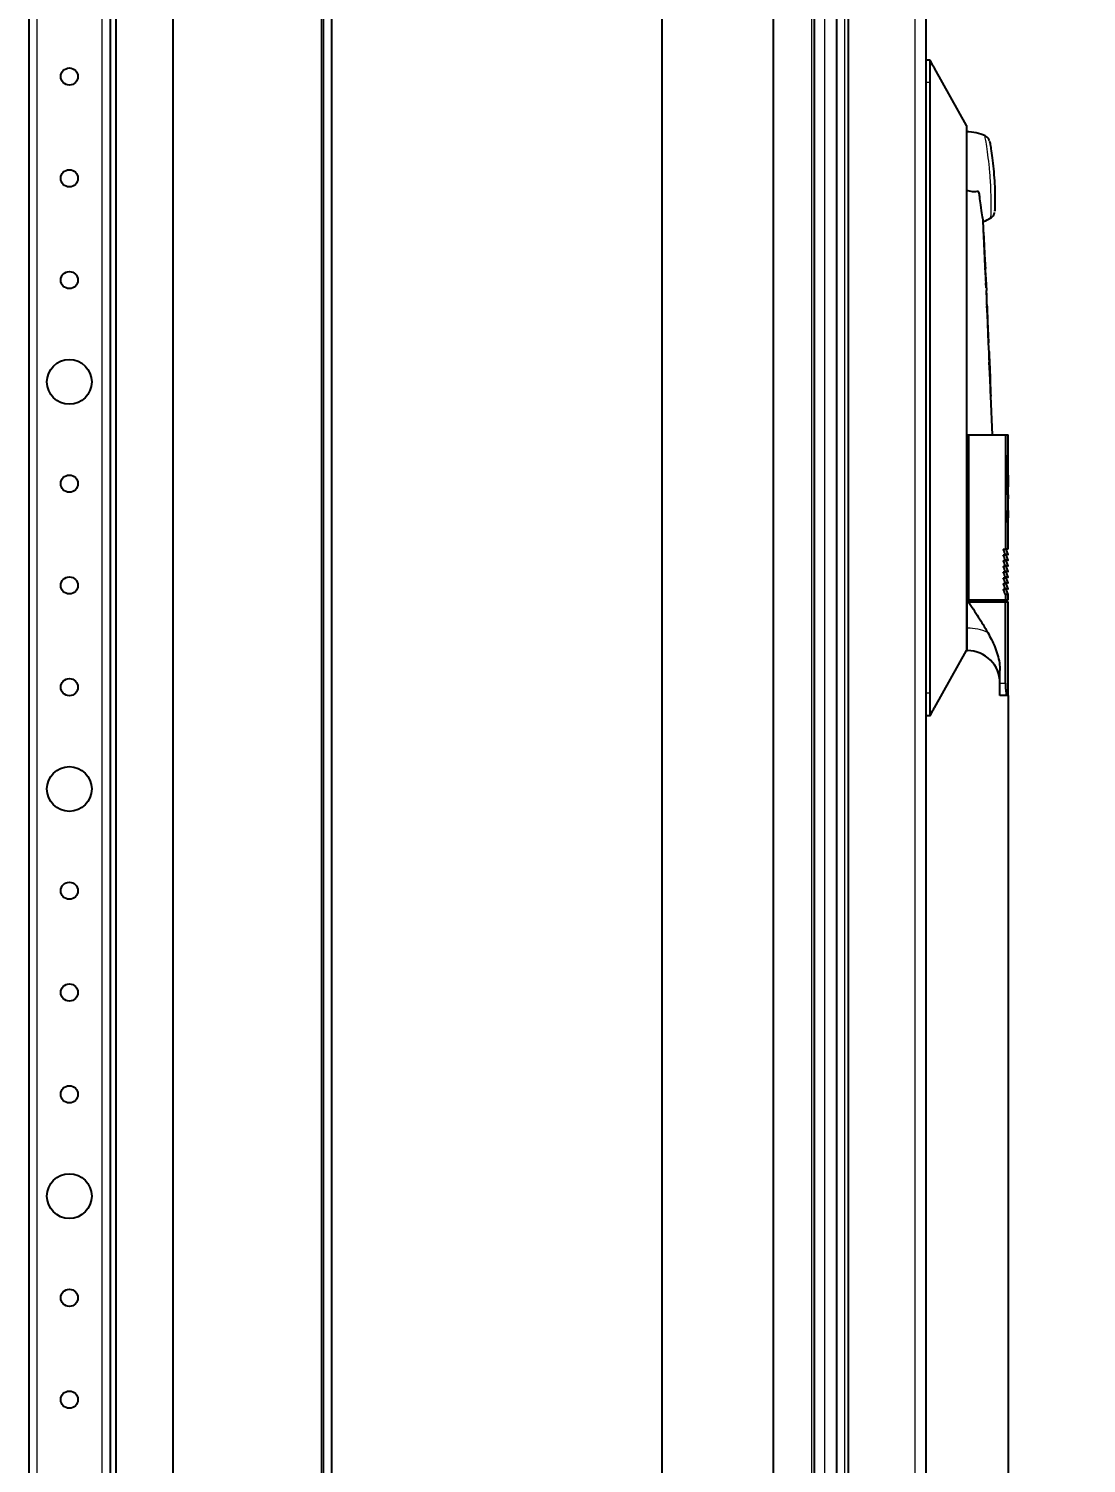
# Model space of a CAD drawing. Header units: millimetres. Extents: x -834 to 1639, y -465 to 1013.
# Drawn here: x 185.8 to 445.8, y -13.3 to 339.1 of the extents above; entities that cross this region are included whole.
import ezdxf

# ---------------------------------------------------------------- set-up
doc = ezdxf.new("R2010")
doc.units = ezdxf.units.MM
doc.linetypes.add('SLD-Сплошная', pattern=[0])
doc.layers.add('FORMAT', color=7, linetype='SLD-Сплошная')
doc.styles.add('SLDTEXTSTYLE0', font='GOTHICI.TTF', dxfattribs={"width": 0.913})
doc.styles.add('SLDTEXTSTYLE1', font='GOTHIC.TTF', dxfattribs={"width": 0.913})
doc.dimstyles.new('SLDDIMSTYLE1', dxfattribs={"dimtxt": 20, "dimasz": 10, "dimexe": 0, "dimexo": 0.0625, "dimgap": 5, "dimtad": 2, "dimdec": 1, "dimrnd": 1e-09, "dimzin": 12, "dimdsep": 46, "dimtxsty": 'SLDTEXTSTYLE0', "dimsah": 1, "dimcen": 0.09, "dimadec": 0, "dimazin": 3, "dimtfac": 1, "dimtmove": 0, "dimatfit": 0, "dimfxl": 0, "dimfrac": 2, "dimtolj": 1, "dimtzin": 12, "dimarcsym": 0})

# ---------------------------------------------------------------- blocks, each defined once
blk = doc.blocks.new('_D_5')
at = {"layer": 'FORMAT'}
for p, q in [((341.45, 694.28), (341.45, -365.15)), ((426.53, 175.34), (426.53, -365.15)), ((341.45, -364.15), (322.22, -364.15)), ((426.53, -364.15), (341.45, -364.15)), ((426.53, -364.15), (445.76, -364.15))]:
    blk.add_line(p, q, dxfattribs=at)
for points in [[(341.45, -364.15), (331.45, -362.61), (331.45, -365.69)], [(426.53, -364.15), (436.53, -365.69), (436.53, -362.61)]]:
    blk.add_solid(points, dxfattribs=at)
at = {"layer": 'FORMAT', "insert": (358.13, -338.6), "char_height": 20, "attachment_point": 1, "style": 'SLDTEXTSTYLE1'}
blk.add_mtext('85,1', dxfattribs=at)

msp = doc.modelspace()

# ---------------------------------------------------------------- linework, layer by layer
at = {"color": 7, "linetype": 'SLD-Сплошная', "lineweight": 25}
for p, q in [((258.28, -225.15), (258.28, 729.85)), ((260.28, -225.15), (260.28, 729.85)), ((387.32, -225.15), (387.32, 729.85)), ((406.32, 727.25), (406.32, -222.55)), ((207.28, -193.65), (207.28, 698.35)), ((378.82, 691.25), (378.82, -159.91)), ((185.78, 669.85), (185.78, -165.15)), ((205.78, 669.85), (205.78, -165.15)), ((368.82, 648.97), (368.82, -144.26)), ((221.28, -75.65), (221.28, 580.35)), ((384.32, 580.35), (384.32, -75.65)), ((407.32, 331.35), (406.32, 331.35)), ((416.32, 315.35), (408.4, 329.44)), ((407.32, 325.85), (407.32, 175.85)), ((416.32, 315.35), (416.32, 309.88)), ((416.32, 309.88), (416.32, 302.35)), ((416.32, 302.35), (416.32, 199.35)), ((416.32, 299.35), (416.34, 299.35)), ((423.26, 294.29), (423.27, 294.48)), ((420.84, 282.68), (420.44, 291.87)), ((420.55, 288.65), (420.51, 289.03)), ((420.56, 288.65), (420.52, 289.03)), ((420.52, 289.03), (420.64, 285.87)), ((420.57, 288.36), (420.55, 288.65)), ((420.56, 288.65), (420.55, 288.65)), ((420.58, 288.36), (420.56, 288.65)), ((420.58, 288.36), (420.57, 288.36)), ((420.92, 280.59), (420.83, 282.68)), ((420.84, 282.67), (420.83, 282.67)), ((421.1, 276.69), (420.87, 280.48)), ((421.09, 277.08), (420.95, 280.18)), ((420.95, 278.79), (421.18, 274.8)), ((421.08, 277.08), (421.1, 276.69)), ((421.15, 275.43), (421.09, 276.69)), ((421.1, 276.69), (421.09, 276.69)), ((421.12, 274.8), (421.11, 274.8)), ((421.18, 274.8), (421.12, 274.8)), ((421.27, 272.57), (421.18, 274.8)), ((421.22, 272.57), (421.22, 272.58)), ((421.22, 272.57), (421.22, 272.57)), ((421.34, 271.31), (421.28, 272.57)), ((421.33, 271.3), (421.33, 271.31)), ((421.44, 268.85), (421.34, 270.99)), ((421.64, 264.3), (421.44, 268.88)), ((421.45, 268.85), (421.44, 268.85)), ((421.49, 266.83), (421.53, 265.86)), ((421.5, 266.83), (421.54, 265.86)), ((421.61, 264.3), (421.6, 264.3)), ((421.74, 261.94), (421.63, 264.3)), ((421.69, 261.94), (421.69, 261.94)), ((421.86, 259.47), (421.75, 261.94)), ((421.81, 260.23), (421.81, 260.23)), ((421.82, 260.23), (421.82, 260.23)), ((421.84, 259.71), (421.84, 259.85)), ((421.86, 259.3), (421.85, 259.59)), ((421.88, 258), (421.87, 258)), ((421.89, 258), (421.88, 258)), ((421.92, 257.21), (421.88, 258)), ((421.94, 257.54), (421.89, 258.78)), ((421.93, 257.21), (421.89, 258)), ((421.92, 258.03), (421.97, 256.93)), ((421.95, 257.22), (421.94, 257.54)), ((421.91, 257.21), (421.9, 257.21)), ((421.91, 257.21), (421.93, 257.21)), ((421.99, 256.33), (421.96, 257.12)), ((422.05, 255.09), (421.99, 256.33)), ((422.08, 254.29), (422.07, 254.56)), ((422.09, 254.04), (422.09, 254.17)), ((422.1, 253.57), (422.1, 253.57)), ((422.23, 250.97), (422.11, 253.64)), ((422.11, 253.57), (422.11, 253.57)), ((422.18, 250.97), (422.17, 250.97)), ((422.23, 249.5), (422.17, 250.95)), ((422.31, 248.85), (422.22, 250.97)), ((422.73, 239.35), (422.32, 248.85)), ((416.32, 239.35), (416.53, 239.35)), ((416.53, 239.35), (416.77, 239.35)), ((416.77, 239.35), (416.77, 198.85)), ((416.77, 239.35), (425.87, 239.35)), ((425.87, 239.35), (425.87, 211.35)), ((425.87, 239.35), (426.53, 239.35)), ((426.53, 234.35), (426.53, 239.35)), ((426.28, 234.35), (426.53, 234.35)), ((426.28, 234.35), (426.28, 224.59)), ((426.52, 232.4), (426.52, 234.35)), ((426.4, 232.4), (426.4, 226.54)), ((426.41, 232.4), (426.4, 232.4)), ((426.41, 232.4), (426.41, 226.54)), ((426.41, 232.4), (426.53, 232.4)), ((426.53, 231.43), (426.46, 231.43)), ((426.46, 231.43), (426.46, 226.54)), ((426.5, 229.47), (426.5, 226.54)), ((426.51, 229.47), (426.5, 229.47)), ((426.51, 229.47), (426.51, 226.54)), ((426.51, 229.47), (426.53, 229.47)), ((426.52, 229.47), (426.52, 231.43)), ((426.53, 231.43), (426.53, 232.4)), ((426.53, 226.54), (426.53, 229.47)), ((426.41, 226.54), (426.4, 226.54)), ((426.46, 226.54), (426.41, 226.54)), ((426.51, 226.54), (426.5, 226.54)), ((426.53, 226.54), (426.51, 226.54)), ((426.52, 224.59), (426.52, 226.54)), ((426.46, 224.59), (426.28, 224.59)), ((426.46, 224.59), (426.46, 221.66)), ((426.5, 224.59), (426.5, 223.62)), ((426.51, 224.59), (426.5, 224.59)), ((426.51, 223.62), (426.5, 223.62)), ((426.51, 224.59), (426.51, 223.62)), ((426.51, 224.59), (426.53, 224.59)), ((426.53, 223.62), (426.51, 223.62)), ((426.52, 221.66), (426.52, 223.62)), ((426.53, 223.62), (426.53, 224.59)), ((426.41, 220.79), (426.28, 220.79)), ((426.28, 220.79), (426.28, 217.82)), ((426.33, 220.3), (426.33, 219.5)), ((426.34, 220.3), (426.33, 220.3)), ((426.34, 219.5), (426.33, 219.5)), ((426.33, 219), (426.33, 217.82)), ((426.34, 219), (426.33, 219)), ((426.34, 220.3), (426.34, 219.5)), ((426.34, 220.3), (426.41, 220.3)), ((426.41, 219.5), (426.34, 219.5)), ((426.34, 219), (426.34, 217.82)), ((426.34, 219), (426.4, 219)), ((426.45, 219.26), (426.44, 219.26)), ((426.53, 221.66), (426.46, 221.66)), ((426.47, 218.61), (426.46, 218.61)), ((426.48, 219.96), (426.47, 219.96)), ((426.52, 220.79), (426.49, 217.82)), ((426.51, 218.93), (426.52, 220.19)), ((426.52, 218.93), (426.51, 218.93)), ((426.52, 220.16), (426.53, 220.79)), ((426.53, 220.79), (426.52, 220.79)), ((426.52, 218.93), (426.53, 220.19)), ((426.53, 220.19), (426.52, 220.19)), ((426.52, 218.43), (426.52, 219.25)), ((426.52, 218.93), (426.53, 218.93)), ((426.53, 220.79), (426.53, 221.66)), ((426.53, 220.19), (426.53, 218.93)), ((426.28, 217.82), (426.34, 217.82)), ((426.43, 217.82), (426.44, 217.82)), ((426.44, 217.82), (426.48, 217.82)), ((426.46, 218.26), (426.46, 218.24)), ((426.47, 218.26), (426.46, 218.26)), ((426.47, 218.24), (426.46, 218.24)), ((426.47, 218.26), (426.47, 218.24)), ((426.47, 217.91), (426.47, 217.82)), ((426.48, 217.91), (426.47, 217.91)), ((426.48, 217.91), (426.48, 217.82)), ((426.49, 217.82), (426.51, 217.82)), ((426.5, 217.82), (426.51, 218.43)), ((426.51, 217.82), (426.52, 218.43)), ((426.52, 218.43), (426.51, 218.43)), ((426.52, 218.43), (426.53, 218.43)), ((426.53, 211.35), (426.53, 218.43)), ((425.33, 211.25), (425.76, 211.25)), ((425.33, 209.85), (425.76, 209.85)), ((425.33, 208.45), (425.76, 208.45)), ((426.43, 211.25), (425.76, 211.25)), ((426.53, 209.95), (426.03, 211.25)), ((426.53, 208.55), (426.03, 209.85)), ((426.53, 207.15), (426.03, 208.45)), ((425.33, 207.05), (425.76, 207.05)), ((425.33, 205.65), (425.76, 205.65)), ((426.53, 205.75), (426.03, 207.05)), ((426.53, 204.35), (426.03, 205.65)), ((425.33, 204.25), (425.76, 204.25)), ((425.33, 202.85), (425.76, 202.85)), ((425.33, 201.45), (425.76, 201.45)), ((426.53, 202.95), (426.03, 204.25)), ((426.53, 201.55), (426.03, 202.85)), ((426.53, 200.15), (426.03, 201.45)), ((416.32, 199.35), (416.32, 198.35)), ((416.32, 198.85), (416.53, 198.85)), ((416.53, 198.35), (416.32, 198.35)), ((416.53, 198.85), (416.77, 198.85)), ((416.53, 198.35), (416.77, 198.35)), ((416.77, 198.85), (425.87, 198.85)), ((416.77, 198.35), (425.87, 198.35)), ((424.53, 198.35), (424.5, 198.85)), ((425.87, 200.15), (425.87, 198.85)), ((425.87, 198.85), (426.53, 198.85)), ((425.87, 178.35), (425.87, 198.35)), ((425.87, 198.35), (426.53, 198.35)), ((426.53, 198.85), (426.53, 200.15)), ((426.53, 175.35), (426.53, 198.35)), ((416.32, 191.82), (416.32, 186.35)), ((408.4, 172.27), (416.32, 186.35)), ((416.32, 186.35), (416.53, 186.35)), ((424.53, 178.35), (424.53, 181.44)), ((426.25, 175.35), (424.53, 175.35)), ((426.53, 175.35), (426.25, 175.35)), ((407.32, 170.35), (406.32, 170.35))]:
    msp.add_line(p, q, dxfattribs=at)
at = {"color": 7, "linetype": 'SLD-Сплошная', "lineweight": 18}
for p, q in [((403.72, -225.15), (403.72, 729.85)), ((187.78, 669.85), (187.78, -165.15)), ((203.78, 669.85), (203.78, -165.15)), ((378.22, 597.35), (378.22, -92.65)), ((257.68, 578.65), (257.68, -73.95)), ((381.42, 580.35), (381.42, -75.65)), ((386.32, 580.35), (386.32, -75.65)), ((407.32, 325.85), (406.32, 325.85)), ((421.5, 266.83), (421.49, 266.83)), ((421.54, 265.86), (421.53, 265.86)), ((416.53, 239.35), (416.53, 198.85)), ((425.87, 211.35), (426.53, 211.35)), ((416.53, 191.82), (416.32, 191.82)), ((416.53, 186.35), (416.53, 191.82)), ((424.53, 178.35), (425.87, 178.35)), ((407.32, 175.85), (406.32, 175.85))]:
    msp.add_line(p, q, dxfattribs=at)
at = {"color": 7, "linetype": 'SLD-Сплошная', "lineweight": 25, "flags": 128}
for points in [[(420.87, 280.48), (420.92, 279.53), (420.95, 278.79)], [(421.12, 274.8), (421.18, 273.55), (421.22, 272.57)], [(421.5, 266.17), (421.6, 263.8), (421.69, 261.94)], [(421.53, 265.86), (421.57, 264.99), (421.6, 264.3)], [(421.54, 265.86), (421.58, 264.99), (421.61, 264.3)], [(421.89, 257.35), (422.08, 252.96), (422.23, 249.5)], [(422.17, 250.97), (422.02, 254.46), (421.9, 257.21)], [(422.18, 250.97), (422.03, 254.46), (421.91, 257.21)], [(426.43, 218.52), (426.43, 218.34), (426.43, 218.2)], [(426.46, 218.26), (426.46, 218.46), (426.46, 218.61)], [(426.47, 218.26), (426.47, 218.46), (426.47, 218.61)]]:
    msp.add_lwpolyline(points, dxfattribs=at)
at = {"color": 7, "linetype": 'SLD-Сплошная', "lineweight": 25}
for centre, radius in [((195.78, 327.35), 2.1), ((195.78, 302.35), 2.1), ((195.78, 277.35), 2.1), ((195.78, 252.35), 5.5), ((195.78, 227.35), 2.1), ((195.78, 202.35), 2.1), ((195.78, 177.35), 2.1), ((195.78, 152.35), 5.5), ((195.78, 127.35), 2.1), ((195.78, 102.35), 2.1), ((195.78, 77.35), 2.1), ((195.78, 52.35), 5.5), ((195.78, 27.35), 2.1), ((195.78, 2.35), 2.1)]:
    msp.add_circle(centre, radius, dxfattribs=at)
for centre, radius, start, end in [((416.32, 302.35), 11.4, 66.3755, 90), ((416.32, 302.35), 11.4, 291.3621, 301.7163), ((426.43, 211.35), 0.1, 270, 0), ((426.43, 209.95), 0.1, 270, 0), ((426.43, 208.55), 0.1, 270, 0), ((426.43, 207.15), 0.1, 270, 0), ((426.43, 205.75), 0.1, 270, 0), ((426.43, 204.35), 0.1, 270, 0), ((426.43, 202.95), 0.1, 270, 0), ((426.43, 201.55), 0.1, 270, 0), ((416.53, 178.35), 8, 0, 90)]:
    msp.add_arc(centre, radius, start, end, dxfattribs=at)
at = {"color": 7, "linetype": 'SLD-Сплошная', "lineweight": 18}
msp.add_arc((416.68, 179.76), 12.07, 66.2895, 90.7132, dxfattribs=at)
at = {"color": 7, "linetype": 'SLD-Сплошная', "lineweight": 25}
for points, knots in [([(407.32, 331.35), (407.32, 331.29), (407.32, 331.17), (407.32, 330.22), (407.32, 328.83), (407.32, 327.28), (407.32, 326.26), (407.32, 325.85)], [0, 0, 0, 0, 0.214694, 0.429388, 0.644082, 0.858775, 1, 1, 1, 1]), ([(408.4, 329.43), (408.21, 329.74), (407.85, 330.32), (407.49, 331.02), (407.33, 331.36)], [0, 0, 0, 0, 0.525323, 1, 1, 1, 1]), ([(421.94, 311.59), (421.92, 311.65), (421.86, 311.83), (421.69, 312.14), (421.38, 312.51), (421.06, 312.69), (420.89, 312.78)], [0, 0, 0, 0, 0.124152, 0.341643, 0.649974, 1, 1, 1, 1]), ([(422.02, 311.25), (422.02, 311.28), (422, 311.37), (422.09, 310.86), (422.3, 309.68), (422.63, 307.45), (422.95, 304.69), (423.18, 301.74), (423.29, 298.96), (423.31, 296.64), (423.28, 295.01), (423.26, 294.35), (423.26, 294.3), (423.26, 294.29)], [0, 0, 0, 0, 0.030403, 0.098769, 0.206023, 0.316924, 0.429796, 0.54227, 0.652144, 0.75822, 0.860909, 0.962167, 1, 1, 1, 1]), ([(420.42, 291.87), (420.42, 291.86), (420.42, 291.84), (420.17, 293.2), (419.85, 295.4), (419.56, 297.46), (419.5, 298.69), (419.25, 299.06), (419.19, 299.11), (419.12, 299.14), (418.99, 299.12), (418.55, 299.05), (417.63, 299.02), (416.81, 299.23), (416.34, 299.35)], [0, 0, 0, 0, 0.142088, 0.367463, 0.591561, 0.739426, 0.81331, 0.820191, 0.825612, 0.829303, 0.833042, 0.848757, 0.911877, 1, 1, 1, 1]), ([(422.31, 292.68), (422.4, 292.73), (422.62, 292.85), (422.87, 293.15), (423.07, 293.49), (423.18, 293.77), (423.21, 293.93), (423.22, 293.99)], [0, 0, 0, 0, 0.174702, 0.458342, 0.696381, 0.888501, 1, 1, 1, 1]), ([(420.66, 285.93), (420.64, 286.37), (420.61, 287.24), (420.59, 287.99), (420.58, 288.36)], [0, 0, 0, 0, 0.500963, 1, 1, 1, 1]), ([(420.64, 285.87), (420.66, 285.28), (420.72, 284.1), (420.81, 282.39), (420.89, 281.08), (420.93, 280.43), (420.95, 280.2), (420.95, 280.18), (420.95, 280.16)], [0, 0, 0, 0, 0.250282, 0.499393, 0.748791, 0.874699, 0.937286, 1, 1, 1, 1]), ([(420.84, 282.67), (420.84, 282.69), (420.84, 282.72), (420.82, 282.98), (420.8, 283.33), (420.76, 283.92), (420.71, 284.8), (420.68, 285.55), (420.66, 285.93)], [0, 0, 0, 0, 0.124416, 0.248357, 0.373982, 0.500169, 0.7494, 1, 1, 1, 1]), ([(421.34, 271.3), (421.34, 271.32), (421.34, 271.37), (421.34, 271.06), (421.35, 270.48), (421.36, 269.96), (421.37, 269.7)], [0, 0, 0, 0, 0.158534, 0.438495, 0.717863, 1, 1, 1, 1]), ([(421.37, 269.7), (421.38, 269.43), (421.39, 268.88), (421.44, 267.68), (421.47, 266.77), (421.5, 266.17)], [0, 0, 0, 0, 0.249362, 0.499672, 1, 1, 1, 1]), ([(421.44, 268.85), (421.43, 268.84), (421.43, 268.83), (421.43, 268.65), (421.44, 268.4), (421.45, 268.05), (421.47, 267.53), (421.48, 267.11), (421.49, 266.83)], [0, 0, 0, 0, 0.249432, 0.37514, 0.499356, 0.623458, 0.749245, 1, 1, 1, 1]), ([(421.45, 268.85), (421.44, 268.84), (421.44, 268.83), (421.44, 268.65), (421.45, 268.4), (421.46, 268.05), (421.48, 267.53), (421.49, 267.11), (421.5, 266.83)], [0, 0, 0, 0, 0.249432, 0.37514, 0.499356, 0.623458, 0.749245, 1, 1, 1, 1]), ([(421.84, 259.85), (421.84, 259.79), (421.84, 259.66), (421.86, 259.25), (421.88, 258.62), (421.91, 257.79), (421.94, 257.22), (421.95, 256.93)], [0, 0, 0, 0, 0.1246, 0.248977, 0.500405, 0.749333, 1, 1, 1, 1]), ([(421.96, 256.93), (421.93, 257.45), (421.9, 258.23), (421.87, 259.19), (421.85, 259.53), (421.84, 259.71)], [0, 0, 0, 0, 0.498965, 0.749922, 1, 1, 1, 1]), ([(421.97, 256.93), (421.95, 257.35), (421.92, 257.99), (421.89, 258.79), (421.87, 259.13), (421.86, 259.3)], [0, 0, 0, 0, 0.5014603, 0.750257, 1, 1, 1, 1]), ([(421.88, 258), (421.88, 257.99), (421.87, 257.97), (421.87, 257.82), (421.88, 257.64), (421.88, 257.48), (421.88, 257.39), (421.89, 257.35)], [0, 0, 0, 0, 0.249445, 0.498999, 0.74851, 0.873859, 1, 1, 1, 1]), ([(421.95, 256.93), (421.96, 256.65), (421.99, 256.09), (422.03, 255.27), (422.06, 254.65), (422.08, 254.23), (422.09, 254.1), (422.09, 254.04)], [0, 0, 0, 0, 0.2487307, 0.4973773, 0.750528, 0.8752331, 1, 1, 1, 1]), ([(422.09, 254.17), (422.08, 254.34), (422.06, 254.69), (422.01, 255.64), (421.98, 256.42), (421.96, 256.93)], [0, 0, 0, 0, 0.249575, 0.500842, 1, 1, 1, 1]), ([(421.97, 256.93), (421.98, 256.55), (422, 256.08), (422.02, 255.65), (422.03, 255.57)], [0, 0, 0, 0, 0.802786, 1, 1, 1, 1]), ([(422.07, 254.56), (422.06, 254.73), (422.05, 255.08), (422.01, 255.88), (421.98, 256.51), (421.97, 256.93)], [0, 0, 0, 0, 0.2508953, 0.500775, 1, 1, 1, 1]), ([(422.09, 254), (422.1, 253.93), (422.11, 253.74), (422.11, 253.64), (422.11, 253.57)], [0, 0, 0, 0, 0.334971, 1, 1, 1, 1]), ([(422.23, 249.5), (422.23, 249.46), (422.23, 249.37), (422.24, 249.21), (422.26, 249.03), (422.27, 248.88), (422.28, 248.86), (422.28, 248.85)], [0, 0, 0, 0, 0.125388, 0.250591, 0.500192, 0.749805, 1, 1, 1, 1]), ([(426.47, 219.96), (426.47, 220.03), (426.47, 220.19), (426.46, 220.4), (426.46, 220.56), (426.44, 220.77), (426.42, 220.78), (426.4, 220.79)], [0, 0, 0, 0, 0.125885, 0.250002, 0.375256, 0.501237, 1, 1, 1, 1]), ([(426.4, 219), (426.41, 219), (426.42, 218.99), (426.42, 218.93), (426.43, 218.87), (426.43, 218.77), (426.43, 218.65), (426.43, 218.56), (426.43, 218.52)], [0, 0, 0, 0, 0.362307, 0.499762, 0.603895, 0.707751, 0.888159, 1, 1, 1, 1]), ([(426.48, 219.96), (426.48, 220.05), (426.48, 220.21), (426.47, 220.42), (426.46, 220.59), (426.45, 220.77), (426.43, 220.78), (426.41, 220.79)], [0, 0, 0, 0, 0.149141, 0.264134, 0.378852, 0.560232, 1, 1, 1, 1]), ([(426.41, 220.3), (426.42, 220.29), (426.43, 220.28), (426.43, 220.18), (426.44, 220.09), (426.44, 219.99), (426.44, 219.93), (426.44, 219.9)], [0, 0, 0, 0, 0.464779, 0.639498, 0.766783, 0.894486, 1, 1, 1, 1]), ([(426.44, 219.9), (426.44, 219.85), (426.44, 219.77), (426.44, 219.67), (426.43, 219.59), (426.42, 219.51), (426.41, 219.5), (426.41, 219.5)], [0, 0, 0, 0, 0.1448477, 0.2595538, 0.3741459, 0.5488424, 1, 1, 1, 1]), ([(426.44, 219.26), (426.44, 219.28), (426.45, 219.33), (426.46, 219.45), (426.46, 219.59), (426.47, 219.74), (426.47, 219.87), (426.47, 219.96)], [0, 0, 0, 0, 0.249783, 0.499064, 0.624235, 0.749653, 1, 1, 1, 1]), ([(426.46, 218.61), (426.46, 218.69), (426.46, 218.8), (426.46, 218.95), (426.46, 219.05), (426.45, 219.13), (426.45, 219.21), (426.44, 219.24), (426.44, 219.26)], [0, 0, 0, 0, 0.250367, 0.375745, 0.500635, 0.625633, 0.750126, 1, 1, 1, 1]), ([(426.45, 219.26), (426.46, 219.29), (426.46, 219.34), (426.47, 219.52), (426.48, 219.71), (426.48, 219.86), (426.48, 219.94), (426.48, 219.96)], [0, 0, 0, 0, 0.331473, 0.546481, 0.762526, 0.960277, 1, 1, 1, 1]), ([(426.47, 218.61), (426.47, 218.72), (426.47, 218.88), (426.47, 219.07), (426.46, 219.19), (426.45, 219.24), (426.45, 219.26)], [0, 0, 0, 0, 0.336422, 0.52346, 0.710673, 1, 1, 1, 1]), ([(426.43, 218.2), (426.43, 218.17), (426.43, 218.1), (426.44, 217.97), (426.44, 217.88), (426.44, 217.83), (426.44, 217.82)], [0, 0, 0, 0, 0.256139, 0.512698, 0.919022, 1, 1, 1, 1]), ([(426.47, 217.91), (426.47, 217.92), (426.47, 217.93), (426.47, 217.98), (426.46, 218.08), (426.46, 218.18), (426.46, 218.24)], [0, 0, 0, 0, 0.125363, 0.250032, 0.499675, 1, 1, 1, 1]), ([(426.48, 217.91), (426.48, 217.93), (426.48, 217.95), (426.47, 218.03), (426.47, 218.13), (426.47, 218.21), (426.47, 218.24)], [0, 0, 0, 0, 0.20263, 0.420406, 0.728008, 1, 1, 1, 1]), ([(425.87, 209.95), (425.78, 210.17), (425.65, 210.49), (425.47, 210.93), (425.38, 211.14), (425.33, 211.25)], [0, 0, 0, 0, 0.4999933, 0.7499958, 1, 1, 1, 1]), ([(425.87, 208.55), (425.78, 208.77), (425.65, 209.09), (425.47, 209.53), (425.38, 209.74), (425.33, 209.85)], [0, 0, 0, 0, 0.499993, 0.749996, 1, 1, 1, 1]), ([(425.87, 207.15), (425.78, 207.37), (425.65, 207.69), (425.47, 208.13), (425.38, 208.34), (425.33, 208.45)], [0, 0, 0, 0, 0.499993, 0.749996, 1, 1, 1, 1]), ([(425.76, 211.25), (425.78, 211.25), (425.81, 211.26), (425.84, 211.28), (425.86, 211.31), (425.87, 211.34), (425.87, 211.35), (425.87, 211.35)], [0, 0, 0, 0, 0.295691, 0.568687, 0.759853, 0.951912, 1, 1, 1, 1]), ([(425.76, 209.85), (425.78, 209.85), (425.81, 209.86), (425.84, 209.88), (425.86, 209.91), (425.87, 209.94), (425.87, 209.95), (425.87, 209.95)], [0, 0, 0, 0, 0.2956914, 0.5686867, 0.7598531, 0.9519121, 1, 1, 1, 1]), ([(425.76, 208.45), (425.78, 208.45), (425.81, 208.46), (425.84, 208.48), (425.86, 208.51), (425.87, 208.54), (425.87, 208.55), (425.87, 208.55)], [0, 0, 0, 0, 0.295691, 0.568687, 0.759853, 0.951912, 1, 1, 1, 1]), ([(426.49, 209.95), (426.5, 209.95), (426.59, 209.95), (426.21, 209.95), (425.87, 209.95)], [0, 0, 0, 0, 0.119965, 1, 1, 1, 1]), ([(426.49, 208.55), (426.5, 208.55), (426.59, 208.55), (426.21, 208.55), (425.87, 208.55)], [0, 0, 0, 0, 0.119965, 1, 1, 1, 1]), ([(425.87, 205.75), (425.78, 205.97), (425.65, 206.29), (425.47, 206.73), (425.38, 206.94), (425.33, 207.05)], [0, 0, 0, 0, 0.499993, 0.749996, 1, 1, 1, 1]), ([(425.87, 204.35), (425.78, 204.57), (425.65, 204.89), (425.47, 205.33), (425.38, 205.54), (425.33, 205.65)], [0, 0, 0, 0, 0.499993, 0.749996, 1, 1, 1, 1]), ([(425.76, 207.05), (425.78, 207.05), (425.81, 207.06), (425.84, 207.08), (425.86, 207.11), (425.87, 207.14), (425.87, 207.15), (425.87, 207.15)], [0, 0, 0, 0, 0.295691, 0.568687, 0.759853, 0.951912, 1, 1, 1, 1]), ([(425.76, 205.65), (425.78, 205.65), (425.81, 205.66), (425.84, 205.68), (425.86, 205.71), (425.87, 205.74), (425.87, 205.75), (425.87, 205.75)], [0, 0, 0, 0, 0.295691, 0.568687, 0.759853, 0.951912, 1, 1, 1, 1]), ([(426.49, 207.15), (426.5, 207.15), (426.59, 207.15), (426.21, 207.15), (425.87, 207.15)], [0, 0, 0, 0, 0.119965, 1, 1, 1, 1]), ([(426.49, 205.75), (426.5, 205.75), (426.59, 205.75), (426.21, 205.75), (425.87, 205.75)], [0, 0, 0, 0, 0.119965, 1, 1, 1, 1]), ([(425.87, 202.95), (425.78, 203.17), (425.65, 203.49), (425.47, 203.93), (425.38, 204.14), (425.33, 204.25)], [0, 0, 0, 0, 0.499993, 0.749996, 1, 1, 1, 1]), ([(425.87, 201.55), (425.78, 201.77), (425.65, 202.09), (425.47, 202.53), (425.38, 202.74), (425.33, 202.85)], [0, 0, 0, 0, 0.499993, 0.749996, 1, 1, 1, 1]), ([(425.87, 200.15), (425.78, 200.37), (425.65, 200.69), (425.47, 201.13), (425.38, 201.34), (425.33, 201.45)], [0, 0, 0, 0, 0.499993, 0.749996, 1, 1, 1, 1]), ([(425.76, 204.25), (425.78, 204.25), (425.81, 204.26), (425.84, 204.28), (425.86, 204.31), (425.87, 204.34), (425.87, 204.35), (425.87, 204.35)], [0, 0, 0, 0, 0.2956914, 0.5686867, 0.7598531, 0.9519121, 1, 1, 1, 1]), ([(425.76, 202.85), (425.78, 202.85), (425.81, 202.86), (425.84, 202.88), (425.86, 202.91), (425.87, 202.94), (425.87, 202.95), (425.87, 202.95)], [0, 0, 0, 0, 0.295691, 0.568687, 0.759853, 0.951912, 1, 1, 1, 1]), ([(425.76, 201.45), (425.78, 201.45), (425.81, 201.46), (425.84, 201.48), (425.86, 201.51), (425.87, 201.54), (425.87, 201.55), (425.87, 201.55)], [0, 0, 0, 0, 0.295691, 0.568687, 0.759853, 0.951912, 1, 1, 1, 1]), ([(426.49, 204.35), (426.5, 204.35), (426.59, 204.35), (426.21, 204.35), (425.87, 204.35)], [0, 0, 0, 0, 0.119965, 1, 1, 1, 1]), ([(426.49, 202.95), (426.5, 202.95), (426.59, 202.95), (426.21, 202.95), (425.87, 202.95)], [0, 0, 0, 0, 0.119965, 1, 1, 1, 1]), ([(426.49, 201.55), (426.5, 201.55), (426.59, 201.55), (426.21, 201.55), (425.87, 201.55)], [0, 0, 0, 0, 0.119965, 1, 1, 1, 1]), ([(416.32, 198.35), (416.32, 197.22), (416.32, 194.88), (416.32, 192.86), (416.32, 191.82)], [0, 0, 0, 0, 0.484389, 1, 1, 1, 1]), ([(416.77, 198.35), (417.59, 197.11), (419.24, 194.62), (420.76, 192.08), (421.53, 190.81)], [0, 0, 0, 0, 0.499713, 1, 1, 1, 1]), ([(426.49, 200.15), (426.5, 200.15), (426.59, 200.15), (426.21, 200.15), (425.87, 200.15)], [0, 0, 0, 0, 0.119965, 1, 1, 1, 1]), ([(421.53, 190.81), (422.15, 189.63), (423.08, 187.86), (423.96, 185.32), (424.43, 183.38), (424.5, 182.07), (424.53, 181.44)], [0, 0, 0, 0, 0.400724, 0.605302, 0.812507, 1, 1, 1, 1]), ([(424.53, 175.35), (424.53, 175.39), (424.53, 175.47), (424.53, 176.07), (424.53, 176.94), (424.53, 177.76), (424.53, 178.23), (424.53, 178.35)], [0, 0, 0, 0, 0.244194, 0.488981, 0.716656, 0.923156, 1, 1, 1, 1]), ([(425.87, 178.35), (425.88, 178.06), (425.88, 177.46), (425.94, 176.67), (426.02, 176), (426.13, 175.51), (426.21, 175.36), (426.25, 175.35), (426.25, 175.35)], [0, 0, 0, 0, 0.169896, 0.33938, 0.519039, 0.726848, 0.970472, 1, 1, 1, 1]), ([(407.32, 175.85), (407.32, 175.23), (407.32, 174), (407.32, 172.35), (407.32, 171.11), (407.32, 170.45), (407.32, 170.38), (407.32, 170.35)], [0, 0, 0, 0, 0.21469, 0.42938, 0.644073, 0.858767, 1, 1, 1, 1]), ([(407.33, 170.35), (407.49, 170.68), (407.85, 171.38), (408.21, 171.96), (408.39, 172.27)], [0, 0, 0, 0, 0.47459, 1, 1, 1, 1])]:
    msp.add_open_spline(points, degree=3, knots=knots, dxfattribs=at)
at = {"color": 7, "linetype": 'SLD-Сплошная', "lineweight": 18}
for points, knots in [([(422.31, 292.66), (422.31, 292.67), (422.31, 292.73), (422.34, 293.5), (422.37, 295.43), (422.35, 298.17), (422.22, 301.46), (421.95, 304.96), (421.57, 308.23), (421.18, 310.86), (420.93, 312.26), (420.83, 312.85), (420.85, 312.74), (420.85, 312.71)], [0, 0, 0, 0, 0.038287, 0.14055, 0.24357, 0.349125, 0.457771, 0.568766, 0.680522, 0.791151, 0.899049, 0.96816, 1, 1, 1, 1]), ([(416.53, 191.82), (416.53, 191.82), (416.53, 191.91), (416.53, 192.5), (416.53, 193.65), (416.53, 195.36), (416.53, 196.94), (416.53, 197.95), (416.53, 198.35)], [0, 0, 0, 0, 0.000009, 0.046134, 0.306129, 0.566528, 0.826701, 1, 1, 1, 1])]:
    msp.add_open_spline(points, degree=3, knots=knots, dxfattribs=at)

# ---------------------------------------------------------------- dimensions: what is measured, and where the dimension line sits
at = {"layer": 'FORMAT'}
dim = msp.add_linear_dim(base=(341.45, -364.15), p1=(426.53, 175.35), p2=(341.45, 694.29), dimstyle='SLDDIMSTYLE1', dxfattribs=at)
dim.commit()
dim.dimension.update_dxf_attribs({"geometry": '_D_5', "text_midpoint": (383.99, -364.15), "dimtype": 160})

doc.saveas('drawing.dxf')
